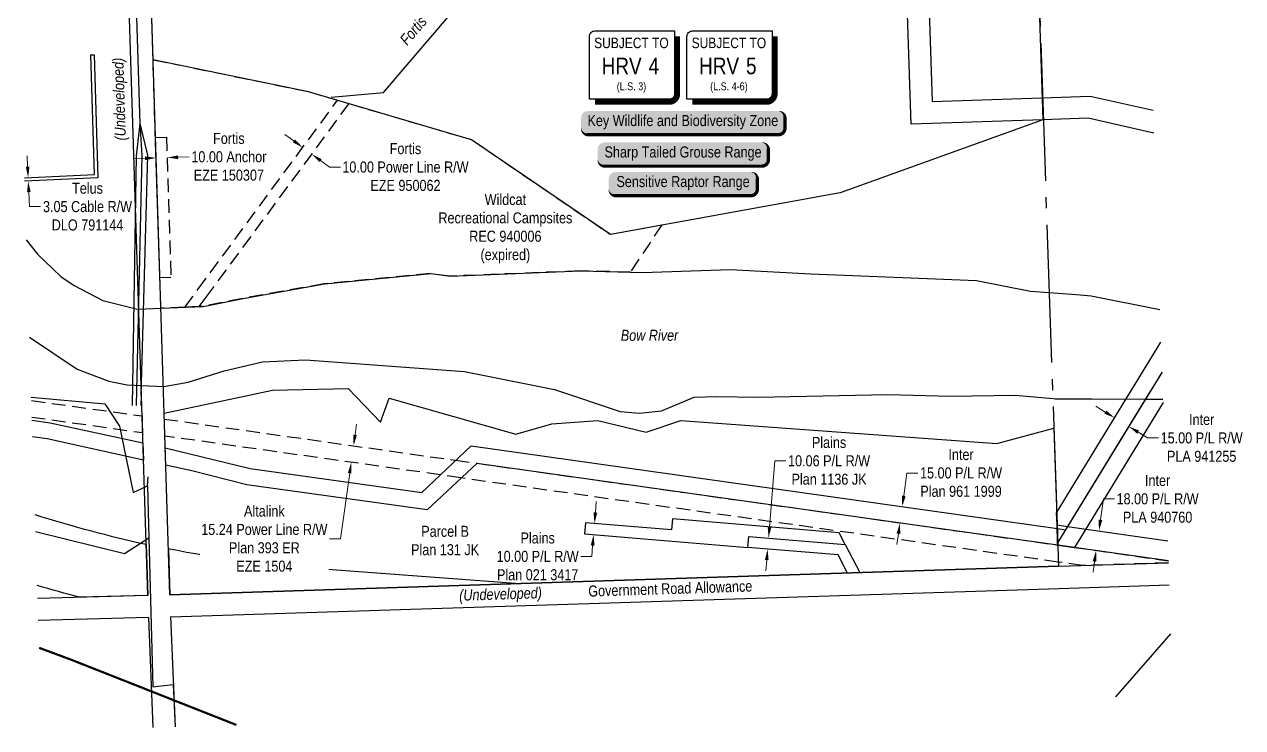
# Model space of a CAD drawing. Extents: x 663492 to 667541, y 5675958 to 5679620.
# Drawn here: x 663812 to 664918, y 5675958 to 5676596 of the extents above; entities that cross this region are included whole.
import ezdxf
from ezdxf.enums import TextEntityAlignment as Align

# ---------------------------------------------------------------- set-up
doc = ezdxf.new("R2010")
doc.units = 0
doc.header["$LTSCALE"] = 5
for name, pattern in [('DASHDOT2', [12.7, 6.35, -3.175, 0, -3.175]), ('foc-ACCESSROAD', [3.75, 2.5, -1.25]), ('foc-FLOWLINE', [3.75, 2.5, -1.25]), ('foc-QUARTERLINE', [33, 25, -3, 2, -3])]:
    doc.linetypes.add(name, pattern=pattern)
for name, color, linetype in [('AS-POWER', 104, 'foc-POWER'), ('AS-WILDLIFE', 131, 'DASHDOT2'), ('AS-WILDLIFE-BLOCK', 131, 'Continuous'), ('C-RW', 13, 'Continuous'), ('CG-NOTES', 7, 'Continuous'), ('CTW', 7, 'Continuous'), ('F-EZE', 190, 'foc-FLOWLINE'), ('F-RW', 190, 'Continuous'), ('F-WS', 190, 'foc-ACCESSROAD'), ('L-ROAD-T', 7, 'Continuous'), ('L-SEC', 7, 'Continuous'), ('L-SECQ', 8, 'foc-QUARTERLINE'), ('L-TITLEDB', 4, 'Continuous'), ('T-WATER', 160, 'Continuous'), ('T-WATER-T', 170, 'Continuous')]:
    doc.layers.add(name, color=color, linetype=linetype)
for name, color, linetype, lineweight in [('F-EZE-T', 190, 'Continuous', 9), ('F-RW-T', 190, 'Continuous', 9), ('T-TEXT', 48, 'Continuous', 18)]:
    doc.layers.add(name, color=color, linetype=linetype, lineweight=lineweight)
doc.styles.add('80', font='ARIALN.TTF', dxfattribs={"height": 10})
doc.styles.add('80CG', font='ARIALN.TTF', dxfattribs={"height": 10})
doc.styles.add('80L', font='ARIALN.TTF', dxfattribs={"height": 10})
doc.styles.add('80LS', font='ARIALNI.TTF', dxfattribs={"height": 10})
doc.styles.add('foc-LtypeFont', font='ARIALN.TTF', dxfattribs={"height": 7.35})
doc.styles.add('HRV', font='ARIALN.TTF', dxfattribs={"height": 3})
doc.linetypes.add('foc-POWER', pattern='A,6,-1,["P",foc-LtypeFont,S=0.2,R=0,X=-0.625,Y=-0.75],-1.24,4', length=12.24)
doc.dimstyles.new('Compass 5 000', dxfattribs={"dimscale": 5, "dimtxt": 9, "dimasz": 2, "dimexe": 0.2, "dimexo": 0.0625, "dimgap": 0.5, "dimtad": 0, "dimtih": 1, "dimtoh": 1, "dimzin": 0, "dimdsep": 46, "dimtxsty": '80CG', "dimcen": 0.1, "dimse1": 1, "dimse2": 1, "dimclrd": 256, "dimclrt": 256, "dimaunit": 1, "dimadec": 4, "dimazin": 0, "dimtfac": 0.06, "dimtofl": 0, "dimtmove": 0, "dimatfit": 1, "dimfxl": 0.2, "dimtolj": 1, "dimtzin": 0, "dimlwd": -1, "dimarcsym": 0})

# ---------------------------------------------------------------- blocks, each defined once
blk = doc.blocks.new('*D421')
at = {"layer": 'F-EZE-T', "transparency": 16777216}
for p, q in [((664112.2, 5676223.4), (664113.6, 5676233.3)), ((664107.3, 5676188.7), (664098.9, 5676129.3)), ((664098.9, 5676129.3), (664088.9, 5676129.3))]:
    blk.add_line(p, q, dxfattribs=at)
for points in [[(664110.5, 5676223.7), (664113.8, 5676223.2), (664110.8, 5676213.5)], [(664105.6, 5676188.9), (664108.9, 5676188.5), (664108.7, 5676198.6)]]:
    blk.add_solid(points, dxfattribs=at)
at = {"layer": 'F-EZE-T', "transparency": 16777216, "insert": (664029.8, 5676129.3), "char_height": 10, "attachment_point": 5, "style": '80CG', "bg_fill": 3, "box_fill_scale": 1.1, "bg_fill_color": 256, "bg_fill_true_color": 13158600, "bg_fill_transparency": 0}
blk.add_mtext('\\A1;Altalink\\P15.24 Power Line R/W\\PPlan 393 ER\\PEZE 1504', dxfattribs=at)
blk = doc.blocks.new('*D422')
at = {"layer": 'F-EZE-T', "transparency": 16777216}
for p, q in [((664056.6, 5676490.2), (664048.5, 5676496.2)), ((664080.7, 5676472.4), (664088.8, 5676466.5)), ((664088.8, 5676466.5), (664098.8, 5676466.5))]:
    blk.add_line(p, q, dxfattribs=at)
for points in [[(664057.6, 5676491.6), (664055.6, 5676488.9), (664064.6, 5676484.3)], [(664081.7, 5676473.7), (664079.7, 5676471.1), (664072.7, 5676478.3)]]:
    blk.add_solid(points, dxfattribs=at)
at = {"layer": 'F-EZE-T', "transparency": 16777216, "insert": (664157.9, 5676466.5), "char_height": 10, "attachment_point": 5, "style": '80CG'}
blk.add_mtext('\\A1;Fortis\\P10.00 Power Line R/W\\PEZE 950062', dxfattribs=at)
blk = doc.blocks.new('*D423')
at = {"layer": 'F-EZE-T', "transparency": 16777216}
for p, q in [((663921.6, 5676474.5), (663911.6, 5676474.2)), ((663951.6, 5676475.4), (663961.6, 5676475.8))]:
    blk.add_line(p, q, dxfattribs=at)
for points in [[(663951.5, 5676477.1), (663951.6, 5676473.8), (663941.6, 5676475.1)], [(663921.5, 5676476.2), (663921.6, 5676472.8), (663931.6, 5676474.8)]]:
    blk.add_solid(points, dxfattribs=at)
at = {"layer": 'F-EZE-T', "transparency": 16777216, "insert": (663997.6, 5676475.8), "char_height": 10, "attachment_point": 5, "style": '80CG'}
blk.add_mtext('\\A1;Fortis\\P10.00 Anchor\\PEZE 150307', dxfattribs=at)
blk = doc.blocks.new('*D424')
at = {"layer": 'F-EZE-T', "transparency": 16777216}
for p, q in [((663814.9, 5676466.8), (663814.4, 5676476.8)), ((663816, 5676443.8), (663816.7, 5676430.6)), ((663816.7, 5676430.6), (663826.7, 5676430.6))]:
    blk.add_line(p, q, dxfattribs=at)
for points in [[(663816.6, 5676466.9), (663813.3, 5676466.7), (663815.4, 5676456.8)], [(663817.7, 5676443.9), (663814.4, 5676443.7), (663815.5, 5676453.8)]]:
    blk.add_solid(points, dxfattribs=at)
at = {"layer": 'F-EZE-T', "transparency": 16777216, "insert": (663869.3, 5676430.6), "char_height": 10, "attachment_point": 5, "style": '80CG'}
blk.add_mtext('\\A1;Telus\\P3.05 Cable R/W\\PDLO 791144', dxfattribs=at)
blk = doc.blocks.new('*D425')
at = {"layer": 'F-EZE-T', "transparency": 16777216}
for p, q in [((664793.1, 5676244.2), (664784.6, 5676249.4)), ((664823, 5676226), (664831.5, 5676220.7)), ((664831.5, 5676220.7), (664841.5, 5676220.7))]:
    blk.add_line(p, q, dxfattribs=at)
for points in [[(664794, 5676245.6), (664792.2, 5676242.8), (664801.6, 5676239)], [(664823.8, 5676227.4), (664822.1, 5676224.5), (664814.4, 5676231.2)]]:
    blk.add_solid(points, dxfattribs=at)
at = {"layer": 'F-EZE-T', "transparency": 16777216, "insert": (664880.6, 5676220.7), "char_height": 10, "attachment_point": 5, "style": '80CG'}
blk.add_mtext('\\A1;Inter\\P15.00 P/L R/W\\PPLA 941255', dxfattribs=at)
blk = doc.blocks.new('*D426')
at = {"layer": 'F-EZE-T', "transparency": 16777216}
for p, q in [((664788.8, 5676146.3), (664791.5, 5676165.4)), ((664791.5, 5676165.4), (664801.5, 5676165.4)), ((664783.4, 5676108.7), (664782, 5676098.8))]:
    blk.add_line(p, q, dxfattribs=at)
for points in [[(664787.1, 5676146.5), (664790.4, 5676146.1), (664787.4, 5676136.4)], [(664781.7, 5676108.9), (664785, 5676108.4), (664784.8, 5676118.6)]]:
    blk.add_solid(points, dxfattribs=at)
at = {"layer": 'F-EZE-T', "transparency": 16777216, "insert": (664840.6, 5676165.4), "char_height": 10, "attachment_point": 5, "style": '80CG'}
blk.add_mtext('\\A1;Inter\\P18.00 P/L R/W\\PPLA 940760', dxfattribs=at)
blk = doc.blocks.new('*U428')
h = blk.add_hatch(color=255)
edge = h.paths.add_edge_path()
edge.add_line((-86.5, -11.5), (86.5, -11.5))
edge.add_arc((86.5, -5.5), 6, 270, 360)
edge.add_line((92.5, -5.5), (92.5, 4))
edge.add_arc((86.5, 4), 6, 0, 90)
edge.add_line((86.5, 10), (-86.5, 10))
edge.add_arc((-86.5, 4), 6, 90, 180)
edge.add_line((-92.5, 4), (-92.5, -5.5))
edge.add_arc((-86.5, -5.5), 6, 180, 270)
at = {"color": 131, "flags": 128}
blk.add_lwpolyline([(-86.5, -11.5, 3, 3, 0), (86.5, -11.5, 3, 3, 0.414214), (92.5, -5.5, 3, 3, 0), (92.5, 4, 3, 0, 0.414214), (86.5, 10, 0, 0, 0), (-86.5, 10, 0, 0, 0.414214), (-92.5, 4, 0, 0, 0), (-92.5, -5.5, 0, 3, 0.414214)], format="xyseb", close=True, dxfattribs=at)
at = {"color": 131, "style": '80'}
blk.add_attdef('ENTER_TEXT_001', (-36, -5), '', height=10, dxfattribs=at)
blk = doc.blocks.new('*U430')
h = blk.add_hatch(color=255)
edge = h.paths.add_edge_path()
edge.add_line((-61.5, -11.5), (61.5, -11.5))
edge.add_arc((61.5, -5.5), 6, 270, 360)
edge.add_line((67.5, -5.5), (67.5, 4))
edge.add_arc((61.5, 4), 6, 0, 90)
edge.add_line((61.5, 10), (-61.5, 10))
edge.add_arc((-61.5, 4), 6, 90, 180)
edge.add_line((-67.5, 4), (-67.5, -5.5))
edge.add_arc((-61.5, -5.5), 6, 180, 270)
at = {"color": 131, "flags": 128}
blk.add_lwpolyline([(-61.5, -11.5, 3, 3, 0), (61.5, -11.5, 3, 3, 0.414214), (67.5, -5.5, 3, 3, 0), (67.5, 4, 3, 0, 0.414214), (61.5, 10, 0, 0, 0), (-61.5, 10, 0, 0, 0.414214), (-67.5, 4, 0, 0, 0), (-67.5, -5.5, 0, 3, 0.414214)], format="xyseb", close=True, dxfattribs=at)
at = {"color": 131, "style": '80'}
blk.add_attdef('ENTER_TEXT_001', (-36, -5), '', height=10, dxfattribs=at)
blk = doc.blocks.new('*U432')
h = blk.add_hatch(color=255)
edge = h.paths.add_edge_path()
edge.add_line((-71.5, -11.5), (71.5, -11.5))
edge.add_arc((71.5, -5.5), 6, 270, 360)
edge.add_line((77.5, -5.5), (77.5, 4))
edge.add_arc((71.5, 4), 6, 0, 90)
edge.add_line((71.5, 10), (-71.5, 10))
edge.add_arc((-71.5, 4), 6, 90, 180)
edge.add_line((-77.5, 4), (-77.5, -5.5))
edge.add_arc((-71.5, -5.5), 6, 180, 270)
at = {"color": 131, "flags": 128}
blk.add_lwpolyline([(-71.5, -11.5, 3, 3, 0), (71.5, -11.5, 3, 3, 0.414214), (77.5, -5.5, 3, 3, 0), (77.5, 4, 3, 0, 0.414214), (71.5, 10, 0, 0, 0), (-71.5, 10, 0, 0, 0.414214), (-77.5, 4, 0, 0, 0), (-77.5, -5.5, 0, 3, 0.414214)], format="xyseb", close=True, dxfattribs=at)
at = {"color": 131, "style": '80'}
blk.add_attdef('ENTER_TEXT_001', (-36, -5), '', height=10, dxfattribs=at)
blk = doc.blocks.new('HRV')
blk.add_lwpolyline([(-35.1, 31.6), (37.2, 31.6), (37.2, -25.5, -0.414214), (32.2, -30.5), (-40.1, -30.5), (-40.1, 26.6, -0.414214)], format="xyb", close=True)
at = {"const_width": 5, "flags": 128}
blk.add_lwpolyline([(-35.1, -33), (32.2, -33, 0.414214), (39.7, -25.5), (39.7, 26.6)], format="xyb", dxfattribs=at)
at = {"style": '80L'}
blk.add_text('SUBJECT TO', height=9.5, dxfattribs=at).set_placement((-2, 13.1), align=Align.BOTTOM_CENTER)
blk.add_attdef('(N.W.1/4 00)', text='', height=7.12, dxfattribs=at).set_placement((-2, -24.4), align=Align.BOTTOM_CENTER)
at = {"layer": 'CTW', "color": 3, "style": 'HRV'}
blk.add_text('HRV', height=15, dxfattribs=at).set_placement((-10.9, -0.2), align=Align.MIDDLE_CENTER)
blk.add_attdef('0', text='', height=15, dxfattribs=at).set_placement((18.3, -0.2), align=Align.MIDDLE_CENTER)
blk = doc.blocks.new('*D437')
at = {"layer": 'F-RW-T', "transparency": 16777216}
for p, q in [((664610.2, 5676168.3), (664613.1, 5676188.9)), ((664613.1, 5676188.9), (664623.1, 5676188.9)), ((664605.4, 5676133.8), (664604, 5676123.9))]:
    blk.add_line(p, q, dxfattribs=at)
for points in [[(664608.6, 5676168.5), (664611.9, 5676168), (664608.8, 5676158.4)], [(664603.7, 5676134), (664607, 5676133.5), (664606.8, 5676143.7)]]:
    blk.add_solid(points, dxfattribs=at)
at = {"layer": 'F-RW-T', "transparency": 16777216, "insert": (664662.2, 5676188.9), "char_height": 10, "attachment_point": 5, "style": '80CG'}
blk.add_mtext('\\A1;Inter\\P15.00 P/L R/W\\PPlan 961 1999', dxfattribs=at)
blk = doc.blocks.new('*D438')
at = {"layer": 'F-RW-T', "transparency": 16777216}
for p, q in [((664330.3, 5676153), (664331.1, 5676163)), ((664327.8, 5676123.1), (664327, 5676113.2)), ((664327, 5676113.2), (664317, 5676113.2))]:
    blk.add_line(p, q, dxfattribs=at)
for points in [[(664328.6, 5676153.2), (664332, 5676152.9), (664329.5, 5676143.1)], [(664326.1, 5676123.3), (664329.5, 5676123), (664328.6, 5676133.1)]]:
    blk.add_solid(points, dxfattribs=at)
at = {"layer": 'F-RW-T', "transparency": 16777216, "insert": (664277.9, 5676113.2), "char_height": 10, "attachment_point": 5, "style": '80CG'}
blk.add_mtext('\\A1;Plains\\P10.00 P/L R/W\\PPlan 021 3417', dxfattribs=at)
blk = doc.blocks.new('*D442')
at = {"layer": 'F-RW-T', "transparency": 16777216}
for p, q in [((664488.3, 5676139.9), (664493.3, 5676199.9)), ((664493.3, 5676199.9), (664503.3, 5676199.9)), ((664485.8, 5676109.9), (664485, 5676100))]:
    blk.add_line(p, q, dxfattribs=at)
for points in [[(664486.7, 5676140), (664490, 5676139.7), (664487.5, 5676129.9)], [(664484.2, 5676110.1), (664487.5, 5676109.8), (664486.6, 5676119.9)]]:
    blk.add_solid(points, dxfattribs=at)
at = {"layer": 'F-RW-T', "transparency": 16777216, "insert": (664542.4, 5676199.9), "char_height": 10, "attachment_point": 5, "style": '80CG'}
blk.add_mtext('\\A1;Plains\\P10.06 P/L R/W\\PPlan 1136 JK', dxfattribs=at)

msp = doc.modelspace()

# ---------------------------------------------------------------- linework, layer by layer
at = {"layer": 'AS-POWER'}
for p, q in [((663917.854, 5676259.097), (663917.802, 5676250.247)), ((663923.841, 5676177.176), (663924.311, 5676185.515)), ((664802.828, 5675985.741), (664852.612, 5676043.021))]:
    msp.add_line(p, q, dxfattribs=at)
at = {"layer": 'AS-POWER', "flags": 128}
for points in [[(663910.212, 5676250.236), (663913.825, 5676476.688), (663917.234, 5676505.984), (663910.06, 5676728.665), (663903.485, 5676753.254), (663884.591, 5677342.761)], [(664090.554, 5676529.893), (664138.056, 5676534.042), (664284.818, 5676705.926), (664317.335, 5676706.545)], [(663913.761, 5676250.274), (663918.88, 5676477.082), (663917.234, 5676505.984)], [(663917.854, 5676259.097), (663923.948, 5676477.301), (663917.234, 5676505.984)], [(663818.234, 5676257.612), (663885.002, 5676251.81), (663898.279, 5676231.323), (663910.625, 5676171.259), (663923.841, 5676177.176), (663925.045, 5676130.148)], [(663822.064, 5676135.846), (663902.846, 5676115.858), (663925.045, 5676130.148), (663928.436, 5675994.881), (663947.12, 5675996.904), (663948.713, 5675958.49)]]:
    msp.add_lwpolyline(points, dxfattribs=at)
at = {"layer": 'AS-WILDLIFE', "const_width": 2, "flags": 128}
msp.add_lwpolyline([(664004.45, 5675960.268), (663854.914, 5676019.295), (663825.386, 5676030.263)], dxfattribs=at)
at = {"layer": 'C-RW', "flags": 128}
msp.add_lwpolyline([(664837.24, 5676497.33), (664777.63, 5676510.943), (664736.302, 5676509.463), (664616.841, 5676505.475), (664603.776, 5676894.871), (664593.757, 5676894.546), (664592.505, 5676932.808), (664602.5, 5676933.147), (664599.719, 5677011.777), (664336.741, 5677041.517), (664314.822, 5677031.089), (664335.187, 5676988.414), (664313.341, 5676987.744), (664288.144, 5677040.553), (664333.295, 5677062.036), (664619.152, 5677029.725), (664622.384, 5676933.825), (664623.672, 5676895.556), (664629.021, 5676736.723), (664636.079, 5676526.128), (664735.625, 5676529.484), (664779.506, 5676530.982), (664836.537, 5676517.999)], dxfattribs=at)
at = {"layer": 'F-EZE'}
for points in [[(664106.503, 5676524.156), (663977.617, 5676349.599), (663970.479, 5676339.933), (663957.642, 5676339.395), (663969.566, 5676355.544), (664096.282, 5676527.159), (664106.503, 5676524.156)], [(663944.996, 5676366.35), (663934.978, 5676366.035), (663930.975, 5676493.409), (663940.992, 5676493.724), (663944.996, 5676366.35)]]:
    msp.add_lwpolyline(points, close=True, dxfattribs=at)
at = {"layer": 'F-EZE', "flags": 128}
msp.add_lwpolyline([(663818.325, 5676254.71), (663918.798, 5676240.633), (663919.281, 5676225.258), (663818.806, 5676239.411)], dxfattribs=at)
at = {"layer": 'F-EZE'}
msp.add_lwpolyline([(664850.492, 5676107.469), (664772.525, 5676104.934), (664750.441, 5676108.101), (664208.146, 5676184.398), (664189.545, 5676187.226), (663939.492, 5676222.428), (663939.006, 5676237.884), (664203.371, 5676200.458), (664222.465, 5676197.765), (664413.826, 5676170.817), (664749.917, 5676123.558), (664752.591, 5676123.18), (664764.886, 5676121.418), (664850.434, 5676109.167)], dxfattribs=at)
at = {"layer": 'F-RW'}
for points in [[(663811.972, 5676456.652), (663875.647, 5676459.713), (663872.179, 5676568.231), (663875.228, 5676568.314), (663878.791, 5676456.811), (663812.068, 5676453.603)], [(664844.61, 5676280.504), (664829.71, 5676256.141), (664758.963, 5676140.462), (664749.85, 5676125.56), (664749.298, 5676141.845), (664748.926, 5676152.821), (664812.133, 5676256.172), (664816.97, 5676264.08), (664843.683, 5676307.761)], [(664850.434, 5676109.167), (664764.886, 5676121.418), (664752.591, 5676123.18), (664749.917, 5676123.558), (664749.85, 5676125.56), (664749.298, 5676141.845), (664758.963, 5676140.462), (664849.812, 5676127.459)]]:
    msp.add_lwpolyline(points, dxfattribs=at)
at = {"layer": 'F-RW', "flags": 128}
for points in [[(664845.554, 5676252.737), (664765.096, 5676121.183), (664671.845, 5676134.33), (664413.947, 5676170.594), (664222.664, 5676197.583), (664177.71, 5676155.417), (664014.055, 5676178.251), (663963.97, 5676190.865), (663940.323, 5676196.064), (663939.834, 5676211.619), (664016.995, 5676193.06), (664172.821, 5676171.233), (664217.665, 5676213.437), (664749.611, 5676138.536), (664757.46, 5676137.433), (664830.002, 5676256.049), (664844.628, 5676279.964)], [(663818.883, 5676236.962), (663835.396, 5676234.444), (663919.568, 5676216.136), (663920.056, 5676200.598), (663832.8, 5676219.755), (663819.36, 5676221.795)]]:
    msp.add_lwpolyline(points, dxfattribs=at)
for points in [[(664556.95, 5676124.104), (664551.623, 5676134.526), (664400.132, 5676147.202), (664399.298, 5676137.236), (664321.168, 5676143.774), (664320.334, 5676133.808), (664468.601, 5676121.401), (664469.436, 5676131.428)], [(664570.181, 5676098.468), (664559.077, 5676098.114), (664550.544, 5676114.544), (664468.601, 5676121.401), (664469.436, 5676131.428), (664556.95, 5676124.104)]]:
    msp.add_lwpolyline(points, close=True, dxfattribs=at)
at = {"layer": 'F-WS'}
msp.add_lwpolyline([(664217.727, 5676491.475), (664343.796, 5676405.593), (664390.554, 5676414.08), (664362.09, 5676371.23), (664316.865, 5676372.347), (664198.054, 5676367.492), (664180.415, 5676369.827), (664083.681, 5676360.472), (664009.95, 5676347.285), (663973.611, 5676340.064), (663970.479, 5676339.933), (663957.642, 5676339.395), (663935.844, 5676338.483), (663928.768, 5676563.599), (663929.027, 5676563.939), (664069.728, 5676534.961), (664096.282, 5676527.159), (664106.503, 5676524.156), (664217.727, 5676491.475)], close=True, dxfattribs=at)
at = {"layer": 'L-SEC'}
for p, q in [((663923.914, 5676077.848), (663898.55, 5676884.854)), ((663944.019, 5676078.49), (663918.684, 5676884.516)), ((663944.019, 5676078.49), (664750.612, 5676104.225)), ((664750.598, 5676104.224), (664850.491, 5676107.479)), ((663944.648, 5676058.385), (664751.253, 5676084.12)), ((664751.253, 5676084.12), (664851.175, 5676087.376)), ((663923.914, 5676077.849), (663823.977, 5676075.04)), ((663924.546, 5676057.744), (663824.609, 5676054.935)), ((663924.546, 5676057.744), (663928.608, 5675957.848)), ((663944.644, 5676058.561), (663948.713, 5675958.49)), ((663944.651, 5676058.375), (663944.648, 5676058.468))]:
    msp.add_line(p, q, dxfattribs=at)
at = {"layer": 'L-SECQ'}
msp.add_line((664723.325, 5676908.811), (664750.598, 5676104.224), dxfattribs=at)
at = {"layer": 'L-TITLEDB', "flags": 128}
for points in [[(663929.023, 5676563.818), (663918.637, 5676884.301), (664331.536, 5676896.896), (664723.424, 5676908.644), (664736.302, 5676509.463), (664552.393, 5676443.275), (664343.898, 5676405.431), (664217.797, 5676491.335), (664069.76, 5676534.832)], [(663938.839, 5676243.296), (664037.16, 5676264.188), (664106.02, 5676265.648), (664135.092, 5676235.13), (664143.15, 5676256.772), (664258.224, 5676223.991), (664290.637, 5676233.618), (664332.359, 5676236.561), (664376.427, 5676225.859), (664407.879, 5676236.463), (664694.811, 5676215.614), (664746.351, 5676229.498), (664750.598, 5676104.224), (663944.019, 5676078.49)]]:
    msp.add_lwpolyline(points, close=True, dxfattribs=at)
for points in [[(663821.582, 5676151.159, 0.02176367), (663922.458, 5676124.188), (663923.914, 5676077.848), (663862.163, 5676076.113, -0.00761369), (663823.608, 5676086.77)], [(664257.789, 5676088.501), (664074.998, 5676102.373, -0.03161542), (663942.713, 5676120.03), (663944.019, 5676078.49), (664257.789, 5676088.501)]]:
    msp.add_lwpolyline(points, format="xyb", dxfattribs=at)
at = {"layer": 'T-WATER', "flags": 128}
msp.add_lwpolyline([(663813.742, 5676400.385), (663823.967, 5676387.545), (663845.036, 5676367.173), (663857.294, 5676359.094), (663883.253, 5676345.569), (663914.69, 5676337.552), (663936.207, 5676338.454), (663974.147, 5676340.047), (664010.565, 5676347.293), (664084.377, 5676360.486), (664181.193, 5676369.85), (664198.411, 5676367.411), (664317.168, 5676372.251), (664372.979, 5676370.88), (664452.707, 5676373.54), (664525.874, 5676369.525), (664601.602, 5676366.485), (664676.271, 5676363.659), (664725.198, 5676353.801), (664741.778, 5676352.595), (664767.069, 5676350.799), (664780.33, 5676349.54), (664842.68, 5676337.272)], dxfattribs=at)
at = {"layer": 'T-WATER'}
msp.add_lwpolyline([(663816.514, 5676312.262), (663859.897, 5676283.214), (663888.61, 5676272.087), (663905.294, 5676269.021), (663918.268, 5676268.388), (663938.427, 5676267.486), (663960.511, 5676271.307), (663993.296, 5676281.722), (664028.14, 5676289.763), (664067.291, 5676291.445), (664211.354, 5676281.06), (664293.15, 5676264.585), (664352.653, 5676244.719), (664370.43, 5676243.31), (664390.167, 5676245.345), (664420.052, 5676257.673), (664440.142, 5676258.332), (664478.069, 5676257.638), (664595.613, 5676260.222), (664652.986, 5676258.492), (664711.319, 5676259.55), (664745.744, 5676256.474), (664747.616, 5676256.291), (664780.782, 5676256.206), (664830.002, 5676256.049), (664845.442, 5676256.022)], dxfattribs=at)

# ---------------------------------------------------------------- block references
at = {"layer": 'AS-WILDLIFE-BLOCK'}
ref = msp.add_blockref('*U428', (664409.875, 5676507.334), dxfattribs=at)
ref.add_attrib('ENTER_TEXT_001', 'Key Wildlife and Biodiversity Zone', (664323.102, 5676503.719), dxfattribs={"layer": '0', "color": 131, "height": 10, "style": '80'})
ref = msp.add_blockref('*U432', (664409.875, 5676478.827), dxfattribs=dict(at, xscale=0.99974479, yscale=0.99974479, zscale=0.99974479))
ref.add_attrib('ENTER_TEXT_001', 'Sharp Tailed Grouse Range', (664338.56, 5676475.209), dxfattribs={"layer": '0', "color": 131, "height": 9.99745, "style": '80'})
ref = msp.add_blockref('*U430', (664409.875, 5676451.996), dxfattribs=dict(at, xscale=0.99974479, yscale=0.99974479, zscale=0.99974479))
ref.add_attrib('ENTER_TEXT_001', 'Sensitive Raptor Range', (664349.386, 5676448.378), dxfattribs={"layer": '0', "color": 131, "height": 9.99745, "style": '80'})
at = {"layer": 'CG-NOTES', "xscale": 0.99974479, "yscale": 0.99974479, "zscale": 0.99974479}
for p, values in [((664365.033, 5676558.476), {'(N.W.1/4 00)': '(L.S. 3)', '0': '4'}), ((664453.487, 5676558.476), {'(N.W.1/4 00)': '(L.S. 4-6)', '0': '5'})]:
    msp.add_blockref('HRV', p, dxfattribs=at).add_auto_attribs(values)

# ---------------------------------------------------------------- texts
at = {"layer": 'AS-POWER', "insert": (664188.407, 5676625.577), "char_height": 9.99745, "attachment_point": 2, "rotation": 49.507889, "style": '80L'}
msp.add_mtext_dynamic_manual_height_columns('{\\fArial Narrow|b0|i1|c0|p34;Fortis O/H Power Line}', width=113.497, gutter_width=50, heights=[0], dxfattribs=at)
at = {"layer": 'F-EZE-T', "insert": (664248.577, 5676410.586), "char_height": 9.99745, "width": 121.23549, "attachment_point": 5, "style": '80CG'}
msp.add_mtext('\\A1;Wildcat\\PRecreational Campsites\\PREC 940006\\P(expired)', dxfattribs=at)
at = {"layer": 'L-ROAD-T', "style": '80L'}
msp.add_text('Government Road Allowance', height=9.99745, rotation=1.827358, dxfattribs=at).set_placement((664398.243, 5676084.033), align=Align.MIDDLE_CENTER)
at = {"layer": 'L-TITLEDB', "linetype": 'Continuous', "insert": (664193.867, 5676140.981), "char_height": 9.99745, "attachment_point": 2, "style": '80L'}
msp.add_mtext_dynamic_manual_height_columns('Parcel B\\PPlan 131 JK', width=61.9281, gutter_width=50, heights=[0], dxfattribs=at)
at = {"layer": 'T-TEXT', "style": '80LS'}
for rotation, p in [(91.800277, (663898.005, 5676528.125)), (1.827358, (664244.173, 5676079.118))]:
    msp.add_text('(Undeveloped)', height=9.99745, rotation=rotation, dxfattribs=at).set_placement(p, align=Align.MIDDLE_CENTER)
at = {"layer": 'T-WATER-T', "linetype": 'Continuous', "insert": (664379.443, 5676318.856), "char_height": 9.99745, "attachment_point": 2, "style": '80L'}
msp.add_mtext_dynamic_manual_height_columns('{\\fArial Narrow|b0|i1|c0|p34;Bow River}', width=53.28554, gutter_width=50, heights=[0], dxfattribs=at)

# ---------------------------------------------------------------- dimensions: what is measured, and where the dimension line sits
at = {"layer": 'F-EZE-T', "color": 3}
for base, p1, p2, angle, text, picture, middle in [((664072.678, 5676478.344), (664040.513, 5676451.63), (664048.564, 5676445.685), 323.559171, 'Fortis\\P10.00 Power Line R/W\\PEZE 950062', '*D422', (664157.907, 5676466.464)), ((663941.577, 5676475.123), (663931.849, 5676465.667), (663941.864, 5676465.982), 1.800271, 'Fortis\\P10.00 Anchor\\PEZE 150307', '*D423', (663997.607, 5676475.751)), ((663815.547, 5676453.77), (663843.629, 5676458.174), (663843.775, 5676455.127), 272.752463, 'Telus\\P3.05 Cable R/W\\PDLO 791144', '*D424', (663869.311, 5676430.61)), ((664814.439, 5676231.171), (664804.522, 5676243.727), (664817.329, 5676235.896), 328.550988, 'Inter\\P15.00 P/L R/W\\PPLA 941255', '*D425', (664880.587, 5676220.737)), ((664787.353, 5676136.398), (664793.494, 5676117.321), (664796.046, 5676135.154), 81.855149, 'Inter\\P18.00 P/L R/W\\PPLA 940760', '*D426', (664840.594, 5676165.43))]:
    dim = msp.add_linear_dim(base=base, p1=p1, p2=p2, angle=angle, text=text, dimstyle='Compass 5 000', dxfattribs=at)
    dim.commit()
    dim.dimension.update_dxf_attribs({"geometry": picture, "text_midpoint": middle, "dimtype": 161})
at = {"layer": 'F-RW-T'}
for base, p1, p2, angle, text, picture, middle in [((664486.645, 5676119.891), (664509.537, 5676128.072), (664508.698, 5676118.046), 265.216795, 'Plains\\P10.06 P/L R/W\\PPlan 1136 JK', '*D442', (664542.422, 5676199.857)), ((664608.827, 5676158.359), (664491.879, 5676159.841), (664493.948, 5676174.534), 81.985106, 'Inter\\P15.00 P/L R/W\\PPlan 961 1999', '*D437', (664662.218, 5676188.937)), ((664328.637, 5676133.114), (664354.099, 5676141.018), (664353.265, 5676131.053), 265.216812, 'Plains\\P10.00 P/L R/W\\PPlan 021 3417', '*D438', (664277.883, 5676113.183))]:
    dim = msp.add_linear_dim(base=base, p1=p1, p2=p2, angle=angle, text=text, dimstyle='Compass 5 000', dxfattribs=at)
    dim.commit()
    dim.dimension.update_dxf_attribs({"geometry": picture, "text_midpoint": middle, "dimtype": 161})

# ---------------------------------------------------------------- next in the draw order: dimensions: what is measured, and where the dimension line sits
at = {"layer": 'F-EZE-T', "color": 3}
dim = msp.add_linear_dim(base=(664108.663, 5676198.612), p1=(664168.585, 5676205.383), p2=(664166.486, 5676190.472), angle=261.986627, text='Altalink\\P15.24 Power Line R/W\\PPlan 393 ER\\PEZE 1504', dimstyle='Compass 5 000', override={"dimtfill": 1}, dxfattribs=at)
dim.commit()
dim.dimension.update_dxf_attribs({"geometry": '*D421', "text_midpoint": (664029.77, 5676129.332), "dimtype": 161})

doc.saveas('drawing.dxf')
